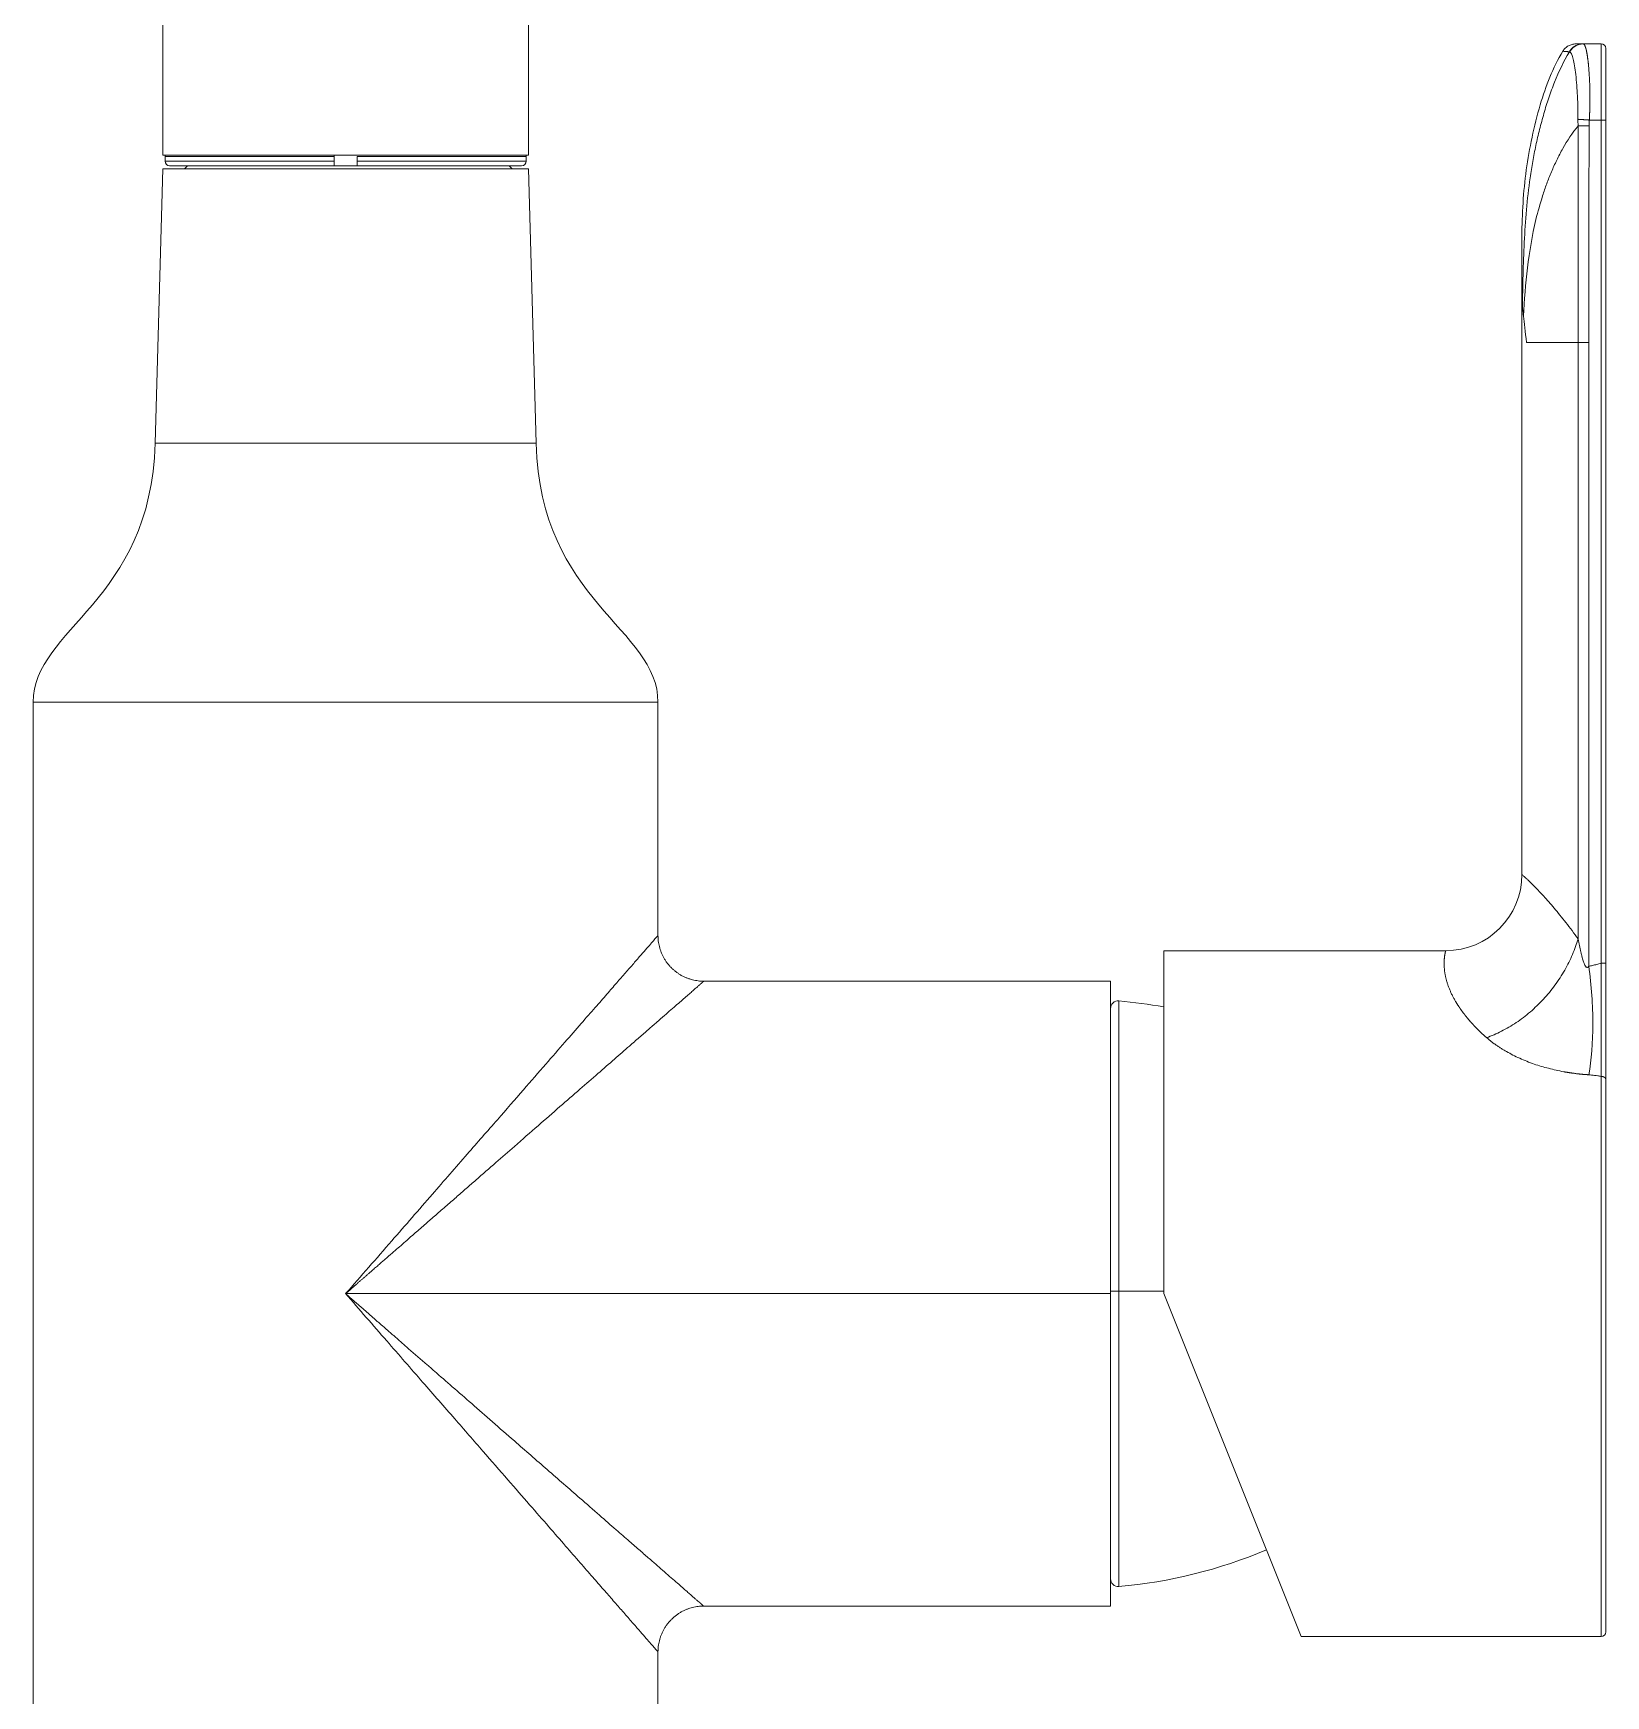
# Model space of a CAD drawing. Header units: millimetres. Extents: x 7392 to 8221, y 1108 to 2280.
# Drawn here: x 7535.4 to 7638.6, y 1570.1 to 1679.2 of the extents above; entities that cross this region are included whole.
import ezdxf

# ---------------------------------------------------------------- set-up
doc = ezdxf.new("R2010")
doc.units = ezdxf.units.MM

msp = doc.modelspace()

# ---------------------------------------------------------------- linework, layer by layer
at = {"linetype": 'Continuous', "lineweight": 18, "extrusion": (-1.22465e-16, -1, 0)}
for p, q in [((7543.88, 1712.9), (7543.88, 1671.2)), ((7567.88, 1671.2), (7567.88, 1712.9)), ((7637.06, 1678.5), (7636.62, 1678.5)), ((7637.1, 1678.5), (7638.28, 1678.5)), ((7638.58, 1673.5), (7638.58, 1678.2)), ((7638.58, 1618.19), (7638.58, 1673.5)), ((7555.88, 1671.2), (7543.88, 1671.2)), ((7555.88, 1671.2), (7567.88, 1671.2)), ((7543.88, 1670.3), (7543.38, 1652.3)), ((7567.88, 1670.3), (7543.88, 1670.3)), ((7544.03, 1671.1), (7544.03, 1670.8)), ((7555.13, 1670.5), (7544.33, 1670.5)), ((7545.31, 1670.3), (7545.51, 1670.5)), ((7556.06, 1670.5), (7555.11, 1670.5)), ((7555.13, 1670.8), (7555.13, 1671.1)), ((7556.63, 1670.5), (7556.06, 1670.5)), ((7556.63, 1671.1), (7556.63, 1670.8)), ((7567.43, 1670.5), (7556.63, 1670.5)), ((7566.81, 1670.3), (7566.61, 1670.5)), ((7567.73, 1670.8), (7567.73, 1671.1)), ((7567.88, 1670.3), (7568.38, 1652.3)), ((7633.08, 1624), (7633.08, 1661.5)), ((7535.38, 1635.3), (7535.38, 1515.3)), ((7576.38, 1635.3), (7576.38, 1620)), ((7609.58, 1619), (7626.68, 1619)), ((7609.58, 1619), (7609.58, 1596.5)), ((7628.08, 1619), (7626.68, 1619)), ((7638.28, 1618.19), (7638.58, 1618.19)), ((7606.08, 1617), (7579.38, 1617)), ((7606.08, 1596.5), (7606.08, 1617)), ((7638.58, 1574.3), (7638.58, 1610.56)), ((7606.08, 1596.5), (7606.08, 1576)), ((7618.58, 1574), (7609.58, 1596.5)), ((7579.38, 1576), (7606.08, 1576)), ((7576.38, 1573), (7576.38, 1515.3)), ((7638.28, 1574), (7618.58, 1574)), ((7638.28, 1574), (7638.28, 1574))]:
    msp.add_line(p, q, dxfattribs=at)
at = {"linetype": 'Continuous', "lineweight": 13, "extrusion": (-1.22465e-16, -1, 0)}
for p, q in [((7638.28, 1673.5), (7638.28, 1678.5)), ((7638.28, 1673.5), (7637.5, 1673.5)), ((7638.28, 1618.19), (7638.28, 1673.5)), ((7638.58, 1673.5), (7638.28, 1673.5)), ((7555.13, 1671.1), (7544.03, 1671.1)), ((7544.03, 1670.8), (7555.13, 1670.8)), ((7567.73, 1671.1), (7556.63, 1671.1)), ((7556.63, 1670.8), (7567.73, 1670.8)), ((7637.46, 1617.98), (7637.46, 1658.9)), ((7543.38, 1652.3), (7568.38, 1652.3)), ((7576.38, 1635.3), (7535.38, 1635.3)), ((7606.62, 1615.7), (7606.62, 1596.75)), ((7638.28, 1574), (7638.28, 1610.75)), ((7555.88, 1596.5), (7606.08, 1596.5)), ((7606.62, 1596.67), (7606.62, 1596.75)), ((7606.62, 1577.29), (7606.62, 1596.67))]:
    msp.add_line(p, q, dxfattribs=at)
at = {"linetype": 'Continuous', "lineweight": 18, "extrusion": (0, 0, -1)}
msp.add_arc((-7638.28, 1678.2), 0.3, 90, 180, dxfattribs=at)
at = {"linetype": 'Continuous', "lineweight": 18}
for centre, radius, start, end in [((7544.33, 1671.1), 0.3, 160.5276, 180), ((7567.43, 1671.1), 0.3, 0, 19.4724), ((7544.33, 1670.8), 0.3, 180, 270), ((7567.43, 1670.8), 0.3, 270, 0), ((7606.58, 1615.21), 0.5, 85.0838, 180), ((7603.88, 1583.82), 32, 79.7416, 85.085), ((7603.88, 1609.17), 32, 274.915, 292.847), ((7606.58, 1577.79), 0.5, 180, 274.9162), ((7638.28, 1574.3), 0.3, 270, 0)]:
    msp.add_arc(centre, radius, start, end, dxfattribs=at)
at = {"linetype": 'Continuous', "lineweight": 18, "extrusion": (-1.62964e-06, 1.62881e-06, -1)}
msp.add_arc((-7628.08, 1624, -0.01), 5, 180.0005, 269.9995, dxfattribs=at)
at = {"linetype": 'Continuous', "lineweight": 18}
msp.add_ellipse((7644.85, 1678.5), major_axis=(7.82, 0), ratio=0.000037, start_param=3.234103, end_param=3.273522, dxfattribs=at)
at = {"linetype": 'Continuous', "lineweight": 13}
for centre, major_axis, ratio, start_param, end_param in [((7606.58, 1596.66), (0.5, 0), 0.008881, 1.570796, 3.141593), ((7606.58, 1596.66), (0.5, 0), 0.008881, 1.484999, 1.570796), ((7603.88, 1596.38), (32, 0), 0.00889, 1.391753, 1.485014)]:
    msp.add_ellipse(centre, major_axis=major_axis, ratio=ratio, start_param=start_param, end_param=end_param, dxfattribs=at)
at = {"linetype": 'Continuous', "lineweight": 18}
for points, knots in [([(7635.77, 1678.02), (7635.1, 1676.94), (7634.38, 1675.04), (7633.72, 1672.37), (7633.2, 1669.52), (7633.02, 1665.89), (7633.08, 1662.96), (7633.08, 1661.5)], [0, 0, 0, 0, 0.224773, 0.353977, 0.483182, 0.74159, 1, 1, 1, 1]), ([(7636.62, 1678.5), (7636.53, 1678.5), (7636.45, 1678.48), (7636.28, 1678.44), (7636.2, 1678.41), (7636.06, 1678.33), (7635.99, 1678.28), (7635.86, 1678.16), (7635.81, 1678.09), (7635.77, 1678.02)], [0, 0, 0, 0, 0.25, 0.25, 0.5, 0.5, 0.75, 0.75, 1, 1, 1, 1]), ([(7637.2, 1678.39), (7637.2, 1678.39), (7637.2, 1678.4), (7637.19, 1678.41), (7637.18, 1678.43), (7637.18, 1678.44), (7637.17, 1678.45), (7637.16, 1678.46), (7637.15, 1678.47), (7637.15, 1678.47), (7637.14, 1678.48), (7637.13, 1678.48), (7637.13, 1678.49), (7637.12, 1678.49), (7637.11, 1678.49), (7637.1, 1678.5), (7637.1, 1678.5), (7637.1, 1678.5)], [0, 0, 0, 0, 0.04891, 0.119515, 0.189719, 0.259519, 0.328914, 0.3979, 0.466475, 0.534636, 0.602382, 0.66971, 0.736617, 0.803101, 0.869161, 0.934795, 1, 1, 1, 1]), ([(7555.13, 1671.1), (7555.13, 1671.12), (7555.13, 1671.14), (7555.13, 1671.16), (7555.13, 1671.17), (7555.13, 1671.18)], [0, 0, 0, 0, 0.671369, 0.671369, 1, 1, 1, 1]), ([(7555.13, 1670.5), (7555.13, 1670.5), (7555.13, 1670.5), (7555.13, 1670.5), (7555.13, 1670.51), (7555.13, 1670.51), (7555.13, 1670.51), (7555.13, 1670.53), (7555.13, 1670.54), (7555.13, 1670.55), (7555.13, 1670.56), (7555.13, 1670.57), (7555.13, 1670.58), (7555.13, 1670.6), (7555.13, 1670.61), (7555.13, 1670.64), (7555.13, 1670.65), (7555.13, 1670.66), (7555.13, 1670.68), (7555.13, 1670.7), (7555.13, 1670.72), (7555.13, 1670.73), (7555.13, 1670.76), (7555.13, 1670.78), (7555.13, 1670.8)], [0, 0, 0, 0, 0.000005, 0.000005, 0.071433, 0.071433, 0.142861, 0.142861, 0.285718, 0.285718, 0.357146, 0.357146, 0.428574, 0.428574, 0.571431, 0.571431, 0.642859, 0.642859, 0.714287, 0.785715, 0.785715, 0.857144, 0.857144, 1, 1, 1, 1]), ([(7556.63, 1670.8), (7556.63, 1670.78), (7556.63, 1670.76), (7556.63, 1670.73), (7556.63, 1670.72), (7556.63, 1670.7), (7556.63, 1670.69), (7556.63, 1670.66), (7556.63, 1670.65), (7556.63, 1670.62), (7556.63, 1670.61), (7556.63, 1670.6), (7556.63, 1670.59), (7556.63, 1670.57), (7556.63, 1670.56), (7556.63, 1670.54), (7556.63, 1670.54), (7556.63, 1670.53), (7556.63, 1670.52), (7556.63, 1670.51), (7556.63, 1670.51), (7556.63, 1670.5), (7556.63, 1670.5), (7556.63, 1670.5), (7556.63, 1670.5)], [0, 0, 0, 0, 0.125182, 0.125182, 0.187773, 0.187773, 0.250365, 0.250365, 0.375547, 0.375547, 0.438138, 0.438138, 0.500729, 0.500729, 0.625911, 0.625911, 0.688503, 0.688503, 0.751094, 0.813685, 0.813685, 0.876276, 0.876276, 1, 1, 1, 1]), ([(7637.46, 1617.98), (7637.45, 1617.97), (7637.44, 1617.95), (7637.42, 1617.93), (7637.4, 1617.92), (7637.39, 1617.91), (7637.37, 1617.9), (7637.36, 1617.9), (7637.35, 1617.9), (7637.33, 1617.91), (7637.31, 1617.92), (7637.29, 1617.93), (7637.27, 1617.95), (7637.25, 1617.98), (7637.22, 1618.03), (7637.19, 1618.09), (7637.16, 1618.17), (7637.12, 1618.27), (7637.07, 1618.4), (7637.03, 1618.56), (7636.98, 1618.75), (7636.94, 1618.95), (7636.89, 1619.15), (7636.85, 1619.36), (7636.81, 1619.57), (7636.78, 1619.71), (7636.77, 1619.78)], [0, 0, 0, 0, 0.032191, 0.06061, 0.085521, 0.107532, 0.127714, 0.147132, 0.166754, 0.187578, 0.210702, 0.236984, 0.266839, 0.300556, 0.338415, 0.380697, 0.427838, 0.480575, 0.540057, 0.606275, 0.675108, 0.743165, 0.80995, 0.875228, 0.938674, 1, 1, 1, 1])]:
    msp.add_open_spline(points, degree=3, knots=knots, dxfattribs=at)
at = {"linetype": 'Continuous', "lineweight": 13}
for points, knots in [([(7636.19, 1677.98), (7635.81, 1677.34), (7635.34, 1676.34), (7634.9, 1675.14), (7634.73, 1674.62), (7634.62, 1674.27), (7634.57, 1674.1), (7634.42, 1673.58), (7634.28, 1673.05), (7634.15, 1672.53), (7634.07, 1672.18), (7634.03, 1672), (7633.92, 1671.48), (7633.85, 1671.13), (7633.72, 1670.43), (7633.67, 1670.07), (7633.41, 1668.31), (7633.3, 1666.9), (7633.16, 1664.05), (7633.13, 1662.62), (7633.11, 1661.2)], [0, 0, 0, 0, 0.125, 0.1875, 0.21875, 0.21875, 0.25, 0.25, 0.3125, 0.34375, 0.34375, 0.375, 0.375, 0.4375, 0.4375, 0.5, 0.5, 0.75, 0.75, 1, 1, 1, 1]), ([(7636.19, 1677.98), (7636.19, 1677.98), (7636.18, 1677.98), (7636.16, 1677.98), (7636.15, 1677.98), (7636.14, 1677.98), (7636.12, 1677.98), (7636.11, 1677.98), (7636.1, 1677.98), (7636.09, 1677.98), (7636.07, 1677.99), (7636.06, 1677.99), (7636.05, 1677.99), (7636.04, 1677.99), (7636.03, 1677.99), (7636.02, 1677.99), (7636.01, 1677.99), (7635.99, 1677.99), (7635.98, 1677.99), (7635.97, 1677.99), (7635.96, 1677.99), (7635.95, 1677.99), (7635.95, 1678), (7635.94, 1678), (7635.93, 1678), (7635.92, 1678), (7635.91, 1678), (7635.9, 1678), (7635.89, 1678), (7635.89, 1678), (7635.88, 1678), (7635.87, 1678), (7635.86, 1678), (7635.86, 1678), (7635.85, 1678), (7635.84, 1678), (7635.84, 1678.01), (7635.83, 1678.01), (7635.83, 1678.01), (7635.82, 1678.01), (7635.82, 1678.01), (7635.81, 1678.01), (7635.81, 1678.01), (7635.8, 1678.01), (7635.8, 1678.01), (7635.79, 1678.01), (7635.79, 1678.01), (7635.79, 1678.01), (7635.78, 1678.01), (7635.78, 1678.01), (7635.78, 1678.01), (7635.78, 1678.01), (7635.77, 1678.02), (7635.77, 1678.02), (7635.77, 1678.02), (7635.77, 1678.02), (7635.77, 1678.02), (7635.77, 1678.02), (7635.77, 1678.02), (7635.77, 1678.02), (7635.77, 1678.02)], [0, 0, 0, 0, 0.016575, 0.033174, 0.049797, 0.066443, 0.083112, 0.099805, 0.116522, 0.133261, 0.150025, 0.166812, 0.183622, 0.200456, 0.217313, 0.234194, 0.251098, 0.268025, 0.284976, 0.30195, 0.318948, 0.335969, 0.353013, 0.370081, 0.387172, 0.404287, 0.421425, 0.438586, 0.45577, 0.472978, 0.490209, 0.507463, 0.524741, 0.542042, 0.559366, 0.576713, 0.594084, 0.611478, 0.628895, 0.646335, 0.663798, 0.681285, 0.698795, 0.716328, 0.733884, 0.751463, 0.769066, 0.786692, 0.80434, 0.822012, 0.839707, 0.857425, 0.875166, 0.892931, 0.910718, 0.928528, 0.946362, 0.964218, 0.982098, 1, 1, 1, 1]), ([(7636.19, 1677.98), (7636.23, 1678.06), (7636.29, 1678.13), (7636.41, 1678.26), (7636.48, 1678.31), (7636.63, 1678.4), (7636.71, 1678.44), (7636.89, 1678.48), (7636.97, 1678.5), (7637.06, 1678.5)], [0, 0, 0, 0, 0.25, 0.25, 0.5, 0.5, 0.75, 0.75, 1, 1, 1, 1]), ([(7636.22, 1677.96), (7636.22, 1677.96), (7636.22, 1677.96), (7636.21, 1677.97), (7636.21, 1677.97), (7636.2, 1677.97), (7636.2, 1677.97), (7636.2, 1677.97), (7636.19, 1677.98), (7636.19, 1677.98), (7636.19, 1677.98)], [0, 0, 0, 0, 0.126588, 0.252718, 0.378394, 0.503615, 0.628385, 0.752705, 0.876576, 1, 1, 1, 1]), ([(7636.22, 1677.96), (7636.26, 1678.04), (7636.32, 1678.12), (7636.44, 1678.25), (7636.51, 1678.31), (7636.66, 1678.4), (7636.75, 1678.43), (7636.92, 1678.48), (7637.01, 1678.5), (7637.1, 1678.5)], [0, 0, 0, 0, 0.25, 0.25, 0.5, 0.5, 0.75, 0.75, 1, 1, 1, 1]), ([(7636.22, 1677.96), (7636.25, 1677.95), (7636.29, 1677.91), (7636.35, 1677.79), (7636.38, 1677.7), (7636.45, 1677.47), (7636.48, 1677.34), (7636.54, 1677.02), (7636.56, 1676.84), (7636.62, 1676.43), (7636.64, 1676.21), (7636.68, 1675.74), (7636.7, 1675.49), (7636.72, 1675.1), (7636.72, 1674.96), (7636.74, 1674.69), (7636.74, 1674.55), (7636.75, 1674.27), (7636.75, 1674.13), (7636.75, 1673.84), (7636.75, 1673.69), (7636.75, 1673.55)], [0, 0, 0, 0, 0.125, 0.125, 0.25, 0.25, 0.375, 0.375, 0.5, 0.5, 0.625, 0.625, 0.75, 0.75, 0.8125, 0.8125, 0.875, 0.875, 0.9375, 0.9375, 1, 1, 1, 1]), ([(7637.5, 1673.5), (7637.5, 1673.51), (7637.5, 1673.53), (7637.51, 1673.57), (7637.51, 1673.6), (7637.51, 1673.64), (7637.51, 1673.68), (7637.51, 1673.71), (7637.52, 1673.75), (7637.52, 1673.79), (7637.52, 1673.83), (7637.52, 1673.87), (7637.52, 1673.9), (7637.52, 1673.94), (7637.52, 1673.98), (7637.53, 1674.02), (7637.53, 1674.06), (7637.53, 1674.1), (7637.53, 1674.14), (7637.53, 1674.18), (7637.53, 1674.22), (7637.53, 1674.26), (7637.53, 1674.3), (7637.54, 1674.35), (7637.54, 1674.39), (7637.54, 1674.43), (7637.54, 1674.47), (7637.54, 1674.51), (7637.54, 1674.56), (7637.54, 1674.6), (7637.54, 1674.64), (7637.54, 1674.68), (7637.54, 1674.73), (7637.54, 1674.77), (7637.54, 1674.81), (7637.54, 1674.86), (7637.54, 1674.9), (7637.54, 1674.95), (7637.54, 1674.99), (7637.54, 1675.04), (7637.54, 1675.08), (7637.54, 1675.12), (7637.54, 1675.17), (7637.54, 1675.21), (7637.54, 1675.26), (7637.54, 1675.3), (7637.54, 1675.35), (7637.53, 1675.5), (7637.53, 1675.74), (7637.52, 1676.08), (7637.5, 1676.41), (7637.48, 1676.72), (7637.46, 1676.94), (7637.45, 1677.08), (7637.44, 1677.14), (7637.44, 1677.2), (7637.43, 1677.26), (7637.42, 1677.31), (7637.42, 1677.37), (7637.41, 1677.42), (7637.4, 1677.47), (7637.4, 1677.53), (7637.39, 1677.57), (7637.38, 1677.62), (7637.38, 1677.67), (7637.37, 1677.71), (7637.36, 1677.76), (7637.36, 1677.8), (7637.35, 1677.84), (7637.34, 1677.88), (7637.34, 1677.92), (7637.33, 1677.96), (7637.32, 1677.99), (7637.31, 1678.03), (7637.31, 1678.06), (7637.3, 1678.09), (7637.29, 1678.12), (7637.29, 1678.15), (7637.28, 1678.18), (7637.27, 1678.2), (7637.26, 1678.23), (7637.26, 1678.25), (7637.25, 1678.28), (7637.24, 1678.3), (7637.23, 1678.32), (7637.23, 1678.34), (7637.22, 1678.35), (7637.21, 1678.37), (7637.21, 1678.38), (7637.2, 1678.39), (7637.2, 1678.39)], [0, 0, 0, 0, 0.005227, 0.010497, 0.01581, 0.021166, 0.026565, 0.032007, 0.037492, 0.04302, 0.048591, 0.054205, 0.059861, 0.06556, 0.071302, 0.077087, 0.082915, 0.088785, 0.094699, 0.100655, 0.106654, 0.112696, 0.11878, 0.124907, 0.131077, 0.13729, 0.143546, 0.149844, 0.156185, 0.162568, 0.168995, 0.175464, 0.181975, 0.18853, 0.195127, 0.201766, 0.208448, 0.215173, 0.221941, 0.22875, 0.235603, 0.242498, 0.249436, 0.256416, 0.26344, 0.270506, 0.277615, 0.284766, 0.339803, 0.396015, 0.453382, 0.51189, 0.571539, 0.584419, 0.597239, 0.609998, 0.622696, 0.635333, 0.647909, 0.660425, 0.67288, 0.685274, 0.697607, 0.709879, 0.722091, 0.734242, 0.746331, 0.758359, 0.770326, 0.782232, 0.794075, 0.805857, 0.817577, 0.829235, 0.840831, 0.852364, 0.863835, 0.875243, 0.88659, 0.897875, 0.909098, 0.920259, 0.931359, 0.942398, 0.953375, 0.964292, 0.975148, 0.985944, 0.996678, 1, 1, 1, 1]), ([(7637.49, 1673.12), (7637.49, 1673.15), (7637.49, 1673.25), (7637.49, 1673.37), (7637.5, 1673.47), (7637.5, 1673.5)], [0, 0, 0, 0, 0.182512, 0.823174, 1, 1, 1, 1]), ([(7636.77, 1673.13), (7636.38, 1672.64), (7635.89, 1671.9), (7635.42, 1671), (7635.24, 1670.61), (7635.12, 1670.36), (7635.07, 1670.23), (7634.9, 1669.84), (7634.8, 1669.58), (7634.61, 1669.06), (7634.52, 1668.8), (7634.27, 1668.01), (7634.12, 1667.49), (7633.75, 1665.92), (7633.57, 1664.87), (7633.32, 1662.75), (7633.24, 1661.69), (7633.18, 1660.64)], [0, 0, 0, 0, 0.125, 0.1875, 0.21875, 0.21875, 0.25, 0.25, 0.3125, 0.3125, 0.375, 0.375, 0.5, 0.5, 0.75, 0.75, 1, 1, 1, 1]), ([(7636.77, 1673.13), (7636.81, 1673.12), (7636.86, 1673.12), (7636.97, 1673.12), (7637.03, 1673.12), (7637.16, 1673.12), (7637.22, 1673.12), (7637.36, 1673.12), (7637.42, 1673.12), (7637.49, 1673.12)], [0, 0, 0, 0, 0.25, 0.25, 0.5, 0.5, 0.75, 0.75, 1, 1, 1, 1]), ([(7636.77, 1658.9), (7636.77, 1659.2), (7636.77, 1659.81), (7636.77, 1660.73), (7636.77, 1661.66), (7636.77, 1662.59), (7636.77, 1663.52), (7636.77, 1664.46), (7636.77, 1665.41), (7636.77, 1666.36), (7636.77, 1667.31), (7636.77, 1668.27), (7636.77, 1669.23), (7636.77, 1670.2), (7636.77, 1671.17), (7636.77, 1672.15), (7636.77, 1672.8), (7636.77, 1673.13)], [0, 0, 0, 0, 0.064359, 0.129063, 0.194107, 0.25949, 0.325207, 0.391255, 0.457631, 0.524331, 0.591351, 0.658689, 0.72634, 0.7943, 0.862566, 0.931134, 1, 1, 1, 1]), ([(7637.46, 1658.9), (7637.46, 1659.64), (7637.46, 1661.2), (7637.46, 1663.56), (7637.47, 1666), (7637.47, 1668.43), (7637.48, 1670.8), (7637.49, 1672.36), (7637.49, 1673.12)], [0, 0, 0, 0, 0.15668, 0.328365, 0.499505, 0.67008, 0.840075, 1, 1, 1, 1]), ([(7633.11, 1661.2), (7633.11, 1661.17), (7633.12, 1661.09), (7633.14, 1660.96), (7633.16, 1660.81), (7633.17, 1660.69), (7633.18, 1660.64)], [0, 0, 0, 0, 0.249988, 0.499992, 0.749995, 1, 1, 1, 1]), ([(7633.38, 1658.9), (7633.48, 1658.9), (7633.75, 1658.9), (7634.28, 1658.9), (7634.88, 1658.9), (7635.57, 1658.9), (7636.23, 1658.9), (7636.77, 1658.9)], [0, 0, 0, 0, 0.260093, 0.520186, 0.650232, 0.780278, 1, 1, 1, 1]), ([(7637.46, 1658.9), (7637.4, 1658.9), (7637.33, 1658.9), (7637.21, 1658.9), (7637.15, 1658.9), (7637.03, 1658.9), (7636.97, 1658.9), (7636.87, 1658.9), (7636.82, 1658.9), (7636.77, 1658.9)], [0, 0, 0, 0, 0.25, 0.25, 0.5, 0.5, 0.75, 0.75, 1, 1, 1, 1]), ([(7636.77, 1619.78), (7636.63, 1619.96), (7636.5, 1620.14), (7636.23, 1620.49), (7636.09, 1620.67), (7635.83, 1621.01), (7635.7, 1621.17), (7635.44, 1621.49), (7635.32, 1621.64), (7635.07, 1621.94), (7634.95, 1622.07), (7634.72, 1622.33), (7634.61, 1622.46), (7634.4, 1622.69), (7634.3, 1622.79), (7634.12, 1622.99), (7634.03, 1623.08), (7633.87, 1623.24), (7633.8, 1623.31), (7633.66, 1623.45), (7633.6, 1623.51), (7633.49, 1623.62), (7633.43, 1623.67), (7633.35, 1623.75), (7633.31, 1623.79), (7633.24, 1623.85), (7633.21, 1623.88), (7633.16, 1623.92), (7633.14, 1623.94), (7633.09, 1623.98), (7633.08, 1624), (7633.08, 1624)], [0, 0, 0, 0, 0.0625, 0.0625, 0.125, 0.125, 0.1875, 0.1875, 0.25, 0.25, 0.3125, 0.3125, 0.375, 0.375, 0.4375, 0.4375, 0.5, 0.5, 0.5625, 0.5625, 0.625, 0.625, 0.6875, 0.6875, 0.75, 0.75, 0.8125, 0.8125, 0.875, 0.875, 1, 1, 1, 1]), ([(7576.38, 1620), (7576.38, 1620), (7576.34, 1619.96), (7576.2, 1619.79), (7575.97, 1619.53), (7575.66, 1619.17), (7575.27, 1618.73), (7574.8, 1618.18), (7574.26, 1617.57), (7573.67, 1616.89), (7573.01, 1616.13), (7572.24, 1615.25), (7571.32, 1614.2), (7570.24, 1612.96), (7568.97, 1611.51), (7567.5, 1609.81), (7565.78, 1607.84), (7563.78, 1605.56), (7561.47, 1602.9), (7558.8, 1599.84), (7556.89, 1597.65), (7555.88, 1596.5), (7555.88, 1596.5)], [0, 0, 0, 0, 0.03646, 0.071107, 0.104541, 0.137285, 0.171842, 0.207948, 0.243206, 0.277376, 0.312726, 0.351628, 0.395289, 0.444081, 0.498091, 0.558617, 0.62671, 0.703113, 0.789867, 0.888904, 0.999999, 1, 1, 1, 1]), ([(7630.76, 1613.29), (7630.75, 1613.3), (7630.73, 1613.32), (7630.7, 1613.34), (7630.67, 1613.37), (7630.64, 1613.4), (7630.61, 1613.43), (7630.58, 1613.45), (7630.55, 1613.48), (7630.52, 1613.51), (7630.49, 1613.53), (7630.46, 1613.56), (7630.43, 1613.59), (7630.41, 1613.61), (7630.38, 1613.64), (7630.35, 1613.67), (7630.32, 1613.7), (7630.29, 1613.72), (7630.26, 1613.75), (7630.24, 1613.78), (7630.21, 1613.81), (7630.18, 1613.83), (7630.15, 1613.86), (7630.13, 1613.89), (7630.1, 1613.91), (7630.07, 1613.94), (7630.05, 1613.97), (7630.02, 1614), (7629.99, 1614.02), (7629.97, 1614.05), (7629.94, 1614.08), (7629.92, 1614.11), (7629.89, 1614.13), (7629.87, 1614.16), (7629.84, 1614.19), (7629.82, 1614.22), (7629.79, 1614.24), (7629.77, 1614.27), (7629.74, 1614.3), (7629.72, 1614.33), (7629.69, 1614.35), (7629.67, 1614.38), (7629.64, 1614.41), (7629.62, 1614.44), (7629.6, 1614.46), (7629.57, 1614.49), (7629.55, 1614.52), (7629.53, 1614.55), (7629.5, 1614.57), (7629.48, 1614.6), (7629.46, 1614.63), (7629.44, 1614.66), (7629.42, 1614.68), (7629.39, 1614.71), (7629.37, 1614.74), (7629.35, 1614.77), (7629.33, 1614.79), (7629.31, 1614.82), (7629.29, 1614.85), (7629.26, 1614.88), (7629.24, 1614.9), (7629.22, 1614.93), (7629.2, 1614.96), (7629.18, 1614.99), (7629.16, 1615.01), (7629.14, 1615.04), (7629.12, 1615.07), (7629.1, 1615.1), (7629.08, 1615.12), (7629.06, 1615.15), (7629.04, 1615.18), (7629.02, 1615.21), (7629.01, 1615.23), (7628.99, 1615.26), (7628.97, 1615.29), (7628.95, 1615.31), (7628.93, 1615.34), (7628.91, 1615.37), (7628.9, 1615.4), (7628.88, 1615.42), (7628.86, 1615.45), (7628.84, 1615.48), (7628.83, 1615.5), (7628.81, 1615.53), (7628.79, 1615.56), (7628.78, 1615.59), (7628.74, 1615.64), (7628.7, 1615.71), (7628.64, 1615.81), (7628.59, 1615.91), (7628.54, 1616), (7628.49, 1616.1), (7628.44, 1616.2), (7628.4, 1616.3), (7628.36, 1616.39), (7628.32, 1616.49), (7628.28, 1616.59), (7628.24, 1616.69), (7628.21, 1616.78), (7628.18, 1616.88), (7628.15, 1616.97), (7628.12, 1617.07), (7628.1, 1617.16), (7628.08, 1617.25), (7628.06, 1617.34), (7628.04, 1617.43), (7628.02, 1617.51), (7628.01, 1617.6), (7628, 1617.69), (7627.99, 1617.78), (7627.98, 1617.87), (7627.98, 1617.96), (7627.97, 1618.05), (7627.97, 1618.13), (7627.97, 1618.22), (7627.97, 1618.3), (7627.98, 1618.38), (7627.98, 1618.46), (7627.99, 1618.52), (7627.99, 1618.58), (7628, 1618.61), (7628, 1618.65), (7628.01, 1618.68), (7628.01, 1618.72), (7628.02, 1618.75), (7628.02, 1618.78), (7628.03, 1618.8), (7628.04, 1618.83), (7628.04, 1618.85), (7628.05, 1618.87), (7628.05, 1618.89), (7628.05, 1618.9), (7628.06, 1618.92), (7628.06, 1618.93), (7628.06, 1618.94), (7628.07, 1618.95), (7628.07, 1618.96), (7628.07, 1618.97), (7628.07, 1618.97), (7628.07, 1618.98), (7628.08, 1618.98), (7628.08, 1618.99), (7628.08, 1618.99), (7628.08, 1618.99), (7628.08, 1619), (7628.08, 1619), (7628.08, 1619)], [0, 0, 0, 0, 0.002984, 0.005967, 0.008951, 0.011935, 0.014919, 0.017904, 0.020888, 0.023873, 0.026859, 0.029845, 0.032831, 0.035818, 0.038806, 0.041794, 0.044783, 0.047773, 0.050764, 0.053755, 0.056748, 0.059741, 0.062735, 0.065731, 0.068728, 0.071725, 0.074724, 0.077725, 0.080726, 0.083729, 0.086734, 0.08974, 0.092747, 0.095756, 0.098767, 0.101779, 0.104793, 0.107809, 0.110826, 0.113846, 0.116867, 0.119891, 0.122916, 0.125944, 0.128973, 0.132005, 0.135039, 0.138075, 0.141114, 0.144155, 0.147198, 0.150244, 0.153292, 0.156343, 0.159397, 0.162453, 0.165512, 0.168573, 0.171638, 0.174705, 0.177775, 0.180848, 0.183924, 0.187003, 0.190085, 0.193171, 0.196259, 0.199351, 0.202446, 0.205544, 0.208645, 0.21175, 0.214859, 0.217971, 0.221086, 0.224205, 0.227328, 0.230454, 0.233584, 0.236718, 0.239856, 0.242997, 0.246143, 0.249292, 0.252445, 0.255602, 0.258764, 0.270221, 0.281815, 0.293548, 0.305423, 0.317442, 0.329608, 0.341924, 0.354392, 0.367013, 0.37979, 0.392725, 0.405821, 0.419078, 0.432499, 0.446086, 0.459841, 0.473764, 0.487857, 0.501439, 0.515599, 0.530339, 0.545659, 0.561562, 0.578047, 0.595117, 0.612772, 0.631012, 0.649839, 0.669253, 0.689255, 0.709844, 0.731022, 0.743004, 0.754986, 0.766968, 0.77895, 0.790932, 0.802914, 0.814897, 0.82688, 0.838862, 0.850845, 0.862829, 0.871323, 0.879827, 0.888342, 0.896867, 0.905403, 0.913949, 0.922506, 0.931074, 0.939652, 0.948241, 0.956841, 0.965451, 0.974072, 0.982704, 0.991347, 1, 1, 1, 1]), ([(7636.77, 1619.78), (7636.67, 1619.44), (7636.54, 1619.1), (7636.25, 1618.41), (7636.08, 1618.06), (7635.79, 1617.56), (7635.69, 1617.39), (7635.47, 1617.06), (7635.36, 1616.89), (7635.13, 1616.57), (7635.01, 1616.42), (7634.75, 1616.11), (7634.62, 1615.96), (7634.35, 1615.67), (7634.21, 1615.52), (7633.92, 1615.25), (7633.78, 1615.12), (7633.48, 1614.86), (7633.33, 1614.74), (7633.02, 1614.5), (7632.86, 1614.39), (7632.39, 1614.07), (7632.06, 1613.88), (7631.41, 1613.55), (7631.08, 1613.41), (7630.76, 1613.29)], [0, 0, 0, 0, 0.125, 0.125, 0.25, 0.25, 0.3125, 0.3125, 0.375, 0.375, 0.4375, 0.4375, 0.5, 0.5, 0.5625, 0.5625, 0.625, 0.625, 0.6875, 0.6875, 0.75, 0.75, 0.875, 0.875, 1, 1, 1, 1]), ([(7637.46, 1617.98), (7637.64, 1616.7), (7637.73, 1615.41), (7637.73, 1612.98), (7637.64, 1611.84), (7637.46, 1610.86)], [0, 0, 0, 0, 0.5, 0.5, 1, 1, 1, 1]), ([(7638.28, 1618.19), (7638.28, 1618.07), (7638.28, 1617.76), (7638.27, 1617.25), (7638.27, 1616.64), (7638.27, 1616.01), (7638.27, 1615.34), (7638.27, 1614.66), (7638.27, 1613.98), (7638.27, 1613.32), (7638.27, 1612.69), (7638.27, 1612.11), (7638.27, 1611.58), (7638.28, 1611.13), (7638.28, 1610.86), (7638.28, 1610.75)], [0, 0, 0, 0, 0.043837, 0.114379, 0.190639, 0.270395, 0.35463, 0.44372, 0.534416, 0.623909, 0.71051, 0.793868, 0.87409, 0.9477, 1, 1, 1, 1]), ([(7579.38, 1617), (7579.38, 1617), (7579.38, 1617), (7579.38, 1617), (7579.38, 1616.99), (7579.38, 1616.99), (7579.38, 1616.99), (7579.38, 1616.99), (7579.37, 1616.99), (7579.37, 1616.99), (7579.37, 1616.99), (7579.37, 1616.99), (7579.37, 1616.99), (7579.36, 1616.98), (7579.36, 1616.98), (7579.36, 1616.98), (7579.36, 1616.98), (7579.35, 1616.97), (7579.35, 1616.97), (7579.35, 1616.97), (7579.34, 1616.96), (7579.34, 1616.96), (7579.33, 1616.96), (7579.33, 1616.95), (7579.33, 1616.95), (7579.32, 1616.95), (7579.32, 1616.94), (7579.31, 1616.94), (7579.31, 1616.93), (7579.3, 1616.93), (7579.29, 1616.92), (7579.29, 1616.92), (7579.28, 1616.91), (7579.28, 1616.91), (7579.27, 1616.9), (7579.26, 1616.89), (7579.26, 1616.89), (7579.25, 1616.88), (7579.24, 1616.88), (7579.23, 1616.87), (7579.23, 1616.86), (7579.22, 1616.85), (7579.21, 1616.85), (7579.2, 1616.84), (7579.19, 1616.83), (7579.18, 1616.83), (7579.17, 1616.82), (7579.17, 1616.81), (7579.16, 1616.8), (7579.15, 1616.79), (7579.14, 1616.78), (7579.13, 1616.78), (7579.07, 1616.73), (7578.97, 1616.64), (7578.78, 1616.47), (7578.55, 1616.27), (7578.29, 1616.04), (7577.98, 1615.77), (7577.63, 1615.47), (7577.23, 1615.12), (7576.79, 1614.74), (7576.3, 1614.31), (7575.75, 1613.83), (7575.15, 1613.31), (7574.41, 1612.66), (7573.51, 1611.88), (7572.43, 1610.93), (7571.23, 1609.89), (7569.92, 1608.75), (7568.49, 1607.5), (7567.08, 1606.27), (7565.72, 1605.08), (7564.66, 1604.15), (7563.78, 1603.39), (7563.12, 1602.81), (7562.42, 1602.2), (7561.73, 1601.6), (7561.04, 1601), (7560.34, 1600.39), (7559.6, 1599.74), (7559.06, 1599.27), (7558.74, 1598.99), (7558.65, 1598.91), (7558.55, 1598.83), (7558.45, 1598.74), (7558.35, 1598.65), (7558.24, 1598.56), (7558.13, 1598.46), (7558.02, 1598.36), (7557.9, 1598.26), (7557.78, 1598.16), (7557.66, 1598.05), (7557.53, 1597.94), (7557.4, 1597.82), (7557.26, 1597.7), (7557.12, 1597.58), (7556.98, 1597.46), (7556.83, 1597.33), (7556.68, 1597.2), (7556.53, 1597.06), (7556.37, 1596.93), (7556.21, 1596.79), (7556.05, 1596.64), (7555.94, 1596.54), (7555.88, 1596.5)], [0, 0, 0, 0, 0.001463, 0.002927, 0.00439, 0.005854, 0.007318, 0.008782, 0.010246, 0.01171, 0.013175, 0.01464, 0.016105, 0.017571, 0.019037, 0.020503, 0.021969, 0.023436, 0.024904, 0.026371, 0.027839, 0.029308, 0.030777, 0.032246, 0.033716, 0.035186, 0.036657, 0.038128, 0.0396, 0.041073, 0.042546, 0.044019, 0.045493, 0.046968, 0.048444, 0.04992, 0.051396, 0.052874, 0.054352, 0.055831, 0.05731, 0.058791, 0.060272, 0.061754, 0.063236, 0.06472, 0.066204, 0.067689, 0.069175, 0.070662, 0.07215, 0.073639, 0.075128, 0.094934, 0.11498, 0.135298, 0.155924, 0.177954, 0.200449, 0.223442, 0.246963, 0.27258, 0.298952, 0.326109, 0.354076, 0.394796, 0.437559, 0.482415, 0.530299, 0.581217, 0.635202, 0.67662, 0.720493, 0.741802, 0.763944, 0.78692, 0.810731, 0.832098, 0.854841, 0.878959, 0.904453, 0.907314, 0.910293, 0.913389, 0.916602, 0.919933, 0.923382, 0.926948, 0.930632, 0.934434, 0.938353, 0.942389, 0.946544, 0.950815, 0.955205, 0.959712, 0.964336, 0.969078, 0.973938, 0.978915, 0.98401, 0.989222, 0.994552, 1, 1, 1, 1]), ([(7637.46, 1610.86), (7637.44, 1610.86), (7637.41, 1610.86), (7637.35, 1610.87), (7637.3, 1610.87), (7637.24, 1610.87), (7637.19, 1610.88), (7637.13, 1610.88), (7637.08, 1610.89), (7637.02, 1610.89), (7636.97, 1610.9), (7636.92, 1610.9), (7636.86, 1610.91), (7636.81, 1610.92), (7636.75, 1610.92), (7636.7, 1610.93), (7636.65, 1610.93), (7636.59, 1610.94), (7636.54, 1610.95), (7636.49, 1610.96), (7636.44, 1610.96), (7636.38, 1610.97), (7636.33, 1610.98), (7636.28, 1610.98), (7636.23, 1610.99), (7636.18, 1611), (7636.12, 1611.01), (7636.07, 1611.02), (7636.02, 1611.02), (7635.97, 1611.03), (7635.92, 1611.04), (7635.87, 1611.05), (7635.67, 1611.09), (7635.32, 1611.16), (7634.83, 1611.28), (7634.35, 1611.41), (7633.87, 1611.56), (7633.4, 1611.74), (7632.93, 1611.94), (7632.48, 1612.15), (7632.14, 1612.34), (7631.87, 1612.49), (7631.69, 1612.6), (7631.51, 1612.72), (7631.38, 1612.81), (7631.28, 1612.88), (7631.23, 1612.92), (7631.17, 1612.96), (7631.12, 1613), (7631.06, 1613.04), (7631.01, 1613.08), (7630.96, 1613.12), (7630.91, 1613.17), (7630.86, 1613.21), (7630.81, 1613.25), (7630.78, 1613.28), (7630.76, 1613.29)], [0, 0, 0, 0, 0.007188, 0.014359, 0.021514, 0.028652, 0.035774, 0.042879, 0.049969, 0.057042, 0.0641, 0.071143, 0.07817, 0.085181, 0.092177, 0.099159, 0.106125, 0.113077, 0.120014, 0.126936, 0.133844, 0.140738, 0.147618, 0.154485, 0.161337, 0.168176, 0.175002, 0.181814, 0.188613, 0.195399, 0.202173, 0.208934, 0.215682, 0.282948, 0.349408, 0.415231, 0.480591, 0.551334, 0.621133, 0.690234, 0.758891, 0.790841, 0.822545, 0.85403, 0.885326, 0.895954, 0.906537, 0.917077, 0.927575, 0.938033, 0.948451, 0.958831, 0.969175, 0.979484, 0.989758, 1, 1, 1, 1]), ([(7637.46, 1610.86), (7637.58, 1610.85), (7637.71, 1610.84), (7637.91, 1610.81), (7637.98, 1610.8), (7638.13, 1610.78), (7638.2, 1610.77), (7638.28, 1610.75)], [0, 0, 0, 0, 0.5, 0.5, 0.75, 0.75, 1, 1, 1, 1]), ([(7555.88, 1596.5), (7556.78, 1595.46), (7558.48, 1593.51), (7560.87, 1590.77), (7562.98, 1588.36), (7564.84, 1586.22), (7566.48, 1584.34), (7567.92, 1582.69), (7569.18, 1581.24), (7570.29, 1579.97), (7571.25, 1578.87), (7572.08, 1577.92), (7572.81, 1577.09), (7573.46, 1576.34), (7574.07, 1575.64), (7574.63, 1575), (7575.12, 1574.44), (7575.53, 1573.97), (7575.86, 1573.59), (7576.14, 1573.27), (7576.33, 1573.05), (7576.38, 1573), (7576.38, 1573)], [0, 0, 0, 0, 0.099291, 0.187162, 0.265606, 0.336369, 0.400327, 0.457976, 0.51029, 0.558107, 0.601446, 0.640585, 0.676317, 0.710311, 0.745101, 0.781307, 0.81656, 0.849659, 0.882256, 0.917389, 0.956593, 1, 1, 1, 1]), ([(7579.38, 1576), (7579.38, 1576), (7579.38, 1576), (7579.38, 1576), (7579.38, 1576), (7579.38, 1576), (7579.38, 1576), (7579.38, 1576), (7579.37, 1576), (7579.37, 1576), (7579.37, 1576), (7579.37, 1576), (7579.37, 1576.01), (7579.36, 1576.01), (7579.36, 1576.01), (7579.36, 1576.01), (7579.36, 1576.02), (7579.35, 1576.02), (7579.35, 1576.02), (7579.35, 1576.02), (7579.34, 1576.03), (7579.34, 1576.03), (7579.34, 1576.03), (7579.33, 1576.04), (7579.33, 1576.04), (7579.32, 1576.05), (7579.32, 1576.05), (7579.31, 1576.05), (7579.31, 1576.06), (7579.3, 1576.06), (7579.29, 1576.07), (7579.29, 1576.07), (7579.28, 1576.08), (7579.28, 1576.09), (7579.27, 1576.09), (7579.26, 1576.1), (7579.26, 1576.1), (7579.25, 1576.11), (7579.24, 1576.12), (7579.23, 1576.12), (7579.23, 1576.13), (7579.22, 1576.14), (7579.21, 1576.14), (7579.2, 1576.15), (7579.19, 1576.16), (7579.18, 1576.17), (7579.17, 1576.17), (7579.17, 1576.18), (7579.16, 1576.19), (7579.15, 1576.2), (7579.14, 1576.21), (7579.13, 1576.22), (7579.08, 1576.25), (7579, 1576.32), (7578.86, 1576.45), (7578.7, 1576.59), (7578.51, 1576.76), (7578.27, 1576.96), (7577.99, 1577.21), (7577.65, 1577.51), (7577.25, 1577.85), (7576.81, 1578.24), (7576.33, 1578.66), (7575.8, 1579.12), (7575.19, 1579.65), (7574.46, 1580.28), (7573.58, 1581.05), (7572.5, 1582), (7571.35, 1583), (7570.2, 1584.01), (7569.12, 1584.94), (7568.04, 1585.89), (7566.84, 1586.93), (7565.55, 1588.06), (7564.19, 1589.25), (7562.92, 1590.36), (7562.03, 1591.13), (7561.5, 1591.6), (7561.29, 1591.78), (7561.08, 1591.96), (7560.87, 1592.14), (7560.67, 1592.32), (7560.47, 1592.49), (7560.26, 1592.67), (7560.06, 1592.84), (7559.87, 1593.02), (7559.67, 1593.19), (7559.47, 1593.36), (7559.28, 1593.53), (7559.09, 1593.7), (7558.89, 1593.87), (7558.7, 1594.03), (7558.52, 1594.2), (7558.33, 1594.36), (7558.14, 1594.52), (7557.96, 1594.68), (7557.78, 1594.84), (7557.6, 1595), (7557.42, 1595.15), (7557.24, 1595.31), (7557.07, 1595.46), (7556.89, 1595.61), (7556.72, 1595.76), (7556.55, 1595.91), (7556.38, 1596.06), (7556.21, 1596.21), (7556.04, 1596.35), (7555.93, 1596.45), (7555.88, 1596.5)], [0, 0, 0, 0, 0.001443, 0.002888, 0.004333, 0.00578, 0.007228, 0.008678, 0.010129, 0.011581, 0.013034, 0.014489, 0.015945, 0.017402, 0.018861, 0.02032, 0.021781, 0.023243, 0.024707, 0.026172, 0.027638, 0.029105, 0.030573, 0.032043, 0.033514, 0.034986, 0.036459, 0.037934, 0.03941, 0.040887, 0.042365, 0.043845, 0.045325, 0.046807, 0.04829, 0.049775, 0.05126, 0.052747, 0.054235, 0.055725, 0.057215, 0.058707, 0.0602, 0.061694, 0.06319, 0.064687, 0.066185, 0.067684, 0.069184, 0.070686, 0.072189, 0.073694, 0.075199, 0.090513, 0.106246, 0.122401, 0.138979, 0.155982, 0.176794, 0.198903, 0.222314, 0.247033, 0.2704, 0.296027, 0.323923, 0.354097, 0.39061, 0.433391, 0.482464, 0.521613, 0.560134, 0.598022, 0.635268, 0.684367, 0.729978, 0.772086, 0.810685, 0.817573, 0.824409, 0.831193, 0.837925, 0.844605, 0.851233, 0.85781, 0.864334, 0.870806, 0.877225, 0.883593, 0.889908, 0.89617, 0.902381, 0.908538, 0.914644, 0.920697, 0.926698, 0.932647, 0.938545, 0.94439, 0.950183, 0.955925, 0.961615, 0.967253, 0.97284, 0.978375, 0.983858, 0.98929, 0.994671, 1, 1, 1, 1])]:
    msp.add_open_spline(points, degree=3, knots=knots, dxfattribs=at)
for points, weights in [([(7636.75, 1673.55), (7636.94, 1673.54), (7637.21, 1673.52), (7637.5, 1673.5)], [1.07828700464, 0.996925969003, 0.978981762413, 1.02445438487]), ([(7638.28, 1610.75), (7638.45, 1610.75), (7638.58, 1610.68), (7638.58, 1610.56)], [1.18201605485, 0.946343464497, 0.939530781128, 1.16157800475])]:
    msp.add_rational_spline(points, weights, degree=3, dxfattribs=at)
at = {"linetype": 'Continuous', "lineweight": 18}
for points, degree in [([(7636.77, 1673.13), (7636.76, 1673.17), (7636.76, 1673.26), (7636.75, 1673.4), (7636.75, 1673.5), (7636.75, 1673.55)], 3), ([(7633.07, 1663.54), (7633.08, 1661.36)], 1), ([(7633.07, 1663.54), (7633.08, 1661.36)], 1), ([(7535.38, 1635.3), (7535.38, 1640.15), (7543.09, 1641.86), (7543.38, 1652.3)], 3), ([(7576.38, 1635.3), (7576.38, 1640.15), (7568.67, 1641.86), (7568.38, 1652.3)], 3), ([(7638.28, 1618.19), (7638.18, 1618.15), (7637.99, 1618.1), (7637.71, 1618.03), (7637.54, 1617.99), (7637.46, 1617.98)], 3), ([(7638.58, 1610.56), (7638.58, 1610.84), (7638.58, 1611.41), (7638.58, 1612.29), (7638.58, 1613.2), (7638.58, 1614.13), (7638.58, 1615.09), (7638.58, 1616.09), (7638.58, 1617.12), (7638.58, 1617.83), (7638.58, 1618.19)], 3)]:
    msp.add_open_spline(points, degree=degree, dxfattribs=at)
at = {"linetype": 'Continuous', "lineweight": 13}
for points in [[(7633.08, 1661.5), (7633.08, 1661.48), (7633.09, 1661.38), (7633.11, 1661.2)], [(7633.18, 1660.64), (7633.23, 1660.2), (7633.3, 1659.61), (7633.38, 1658.9)], [(7636.77, 1658.9), (7636.77, 1645.86), (7636.77, 1632.82), (7636.77, 1619.78)]]:
    msp.add_open_spline(points, degree=3, dxfattribs=at)
at = {"linetype": 'Continuous', "lineweight": 18}
for points, weights in [([(7579.38, 1617), (7577.62, 1617), (7576.38, 1618.24), (7576.38, 1620)], [1.17157300739, 0.942808880169, 0.942808997535, 1.17157335949]), ([(7579.38, 1576), (7577.62, 1576), (7576.38, 1574.75), (7576.38, 1573)], [1.17157300778, 0.942808881487, 0.942808997405, 1.17157335554])]:
    msp.add_rational_spline(points, weights, degree=3, dxfattribs=at)

doc.saveas('drawing.dxf')
